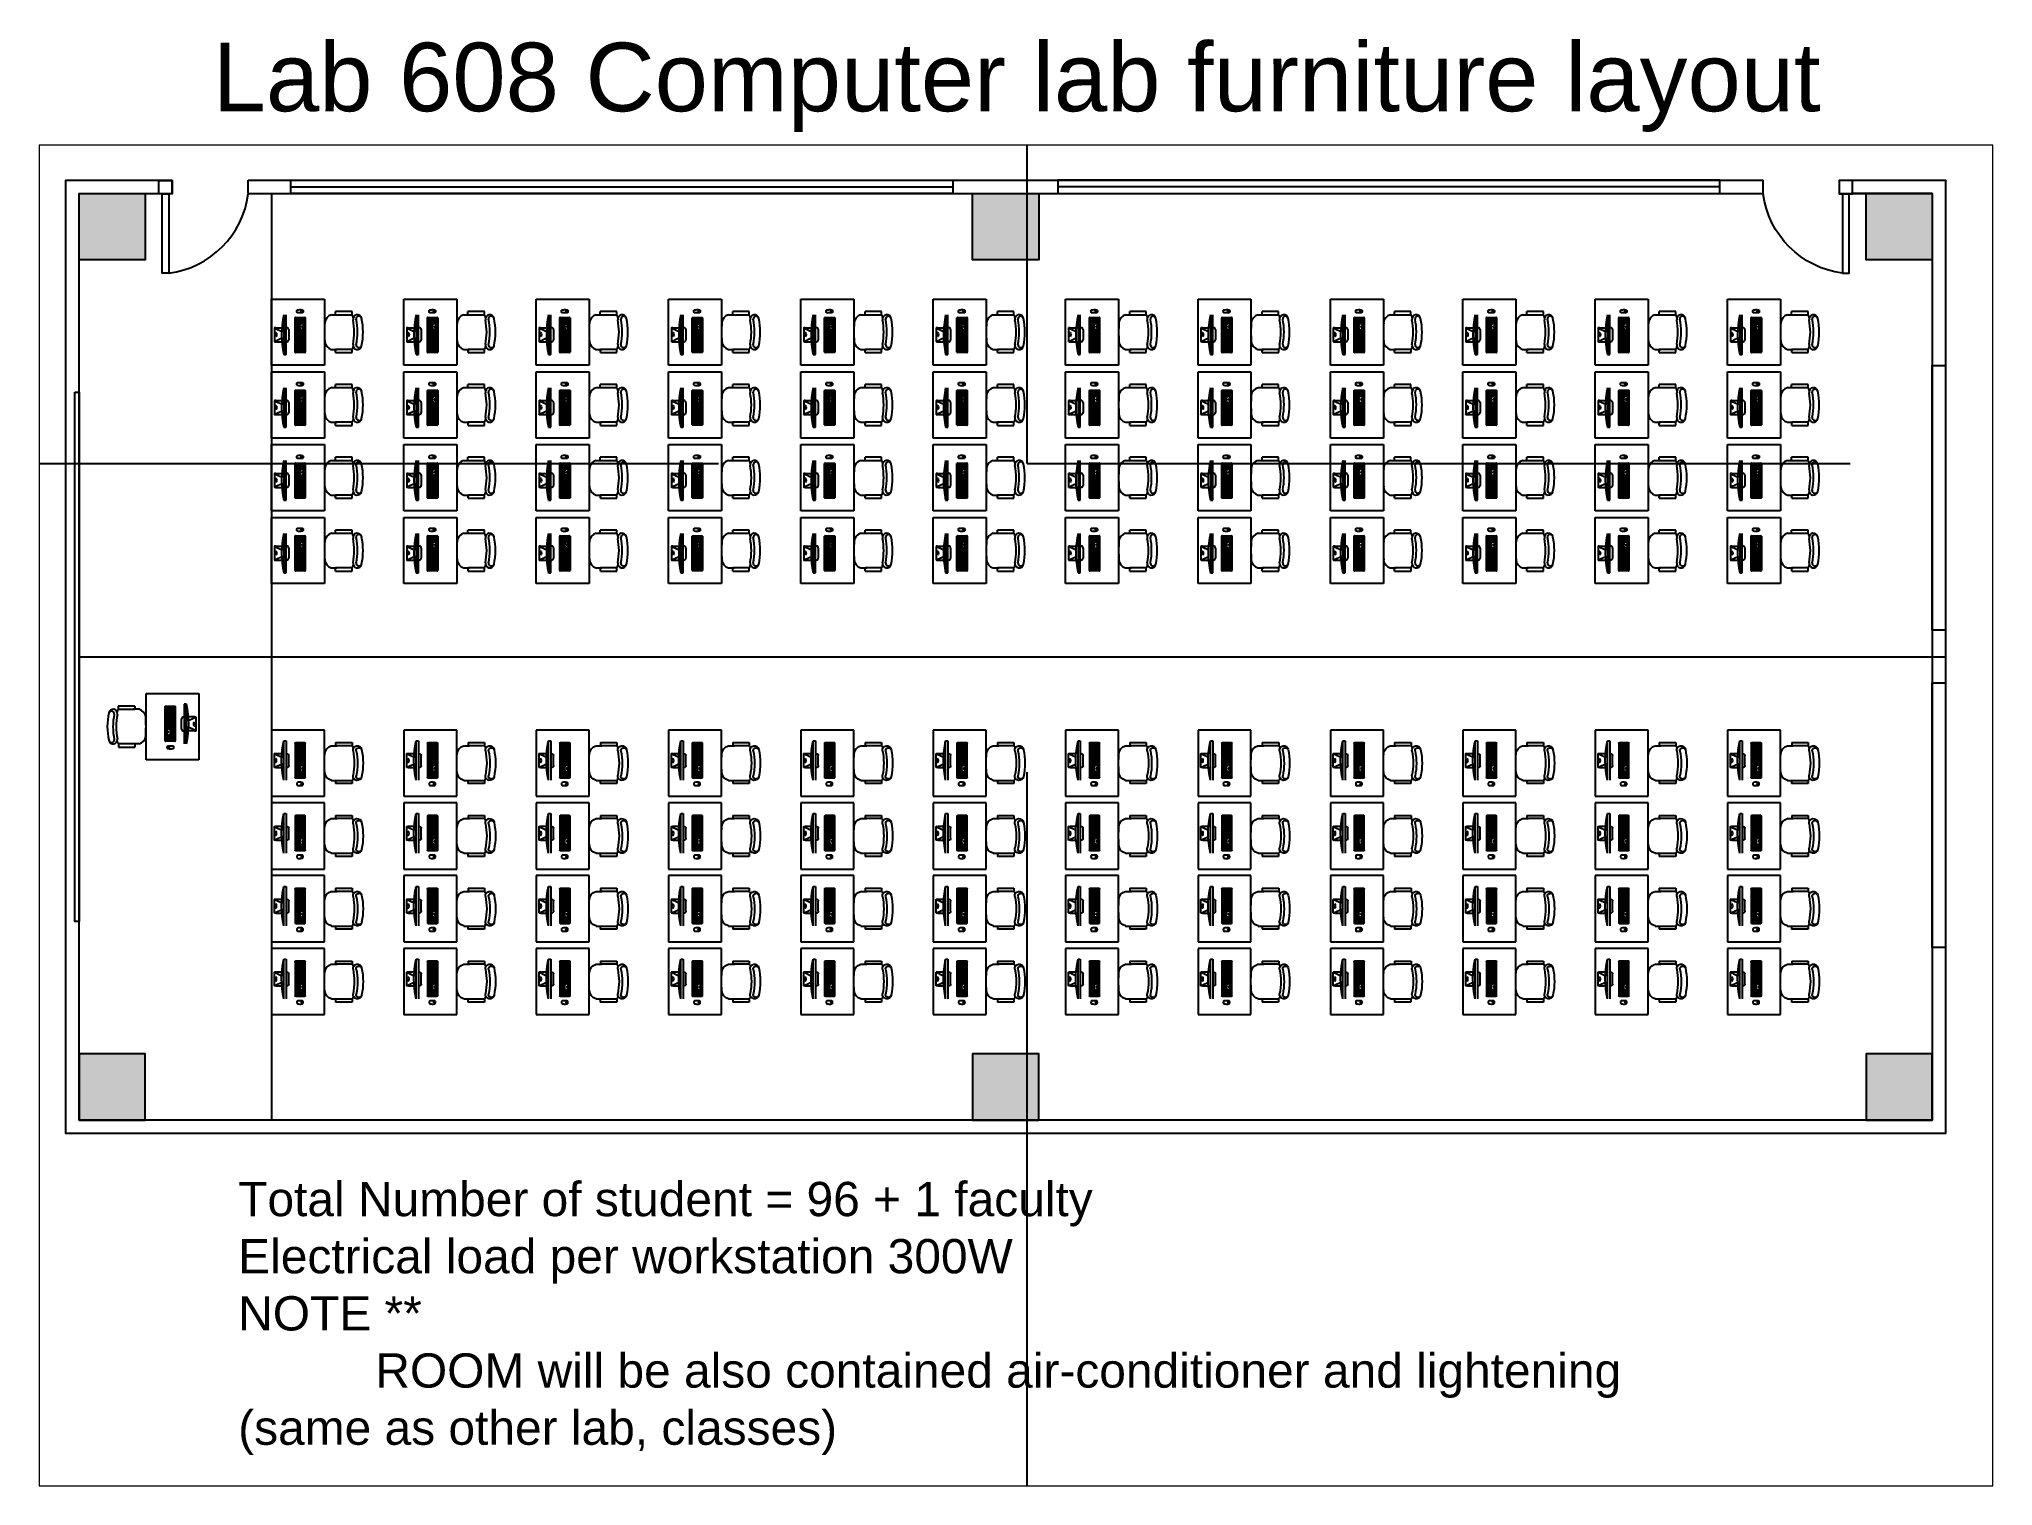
# Paper-space layout 'Layout1' of a CAD drawing. Header units: inches. Extents: x 1 to 15.3, y 0.8 to 11.4.
# The model-space entities are those that its viewports show. They can reach past a viewport. Long polylines and large blocks are cut down to what shows.
import ezdxf

# ---------------------------------------------------------------- set-up
doc = ezdxf.new("R2010")
doc.units = ezdxf.units.IN
doc.header["$MEASUREMENT"] = 0
doc.linetypes.add('ACAD_ISO07W100', pattern=[3, 0, -3])
for name, color, linetype in [('Chair', 24, 'Continuous'), ('Construction lines', 240, 'Continuous'), ('Door', 110, 'Continuous'), ('Overhead window', 130, 'Continuous'), ('Pillar', 5, 'Continuous'), ('Projector', 3, 'Continuous'), ('Table', 32, 'Continuous'), ('Wall', 8, 'Continuous'), ('Window', 50, 'Continuous'), ('Workstation', 90, 'Continuous')]:
    doc.layers.add(name, color=color, linetype=linetype)
doc.styles.get("Standard").update_dxf_attribs({"font": 'arial.ttf'})

# ---------------------------------------------------------------- blocks, each defined once
blk = doc.blocks.new('Logo_Apple')
at = {"color": 0}
blk.add_lwpolyline([(1573, 1035, 0.609325736), (1668, -514, -0.131589706), (1143, -1402, -0.152531514), (846, -1554, -0.11925124), (661, -1541, -0.032412544), (435, -1453, 0.124437487), (138, -1397, 0.099538745), (-239, -1497, -0.087420456), (-451, -1559, -0.191628989), (-757, -1474, -0.078877203), (-1001, -1219, -0.162730574), (-1527, 270, -0.299173218), (-917, 1328, -0.218431407), (-209, 1340, 0.017595362), (9, 1258, 0.163655453), (191, 1258, 0.014853983), (341, 1313, -0.036265448), (651, 1413, -0.110441402), (932, 1418, -0.020655935), (1113, 1373, -0.145422969), (1502, 1122, -0.015393618), (1573, 1035)], format="xyb", dxfattribs=at)
blk.add_lwpolyline([(859, 2376, 0.402829677), (71, 1469, 0.402889466)], format="xyb", close=True, dxfattribs=at)
blk = doc.blocks.new('Desk')
at = {"layer": 'Chair'}
for p, q in [((5.71, -29.1), (5.71, -36.56)), ((7.18, -27.14), (7.18, -29.83)), ((7.18, -36.56), (7.18, -29.1)), ((22.84, -27.2), (22.84, -29.85)), ((22.84, -29.11), (22.84, -36.54)), ((24.31, -36.54), (24.31, -29.08)), ((5.71, -36.56), (7.18, -36.56)), ((22.84, -36.54), (24.31, -36.54))]:
    blk.add_line(p, q, dxfattribs=at)
at = {"layer": 'Chair', "linetype": 'Continuous'}
for p, q in [((5.71, -29.1), (7.18, -29.1)), ((22.83, -29.08), (24.31, -29.08))]:
    blk.add_line(p, q, dxfattribs=at)
for centre, radius, start, end in [((11.03, -28.11), 3.97, 94.0766, 165.83344), ((15, -83.84), 59.84, 85.9234, 94.0766), ((18.97, -28.11), 3.97, 13.25658, 85.9234), ((9.14, -38.94), 1.99, 80.24779, 260.10116), ((9.3, -39.68), 1.3, 85.08724, 250.32125), ((15, -11.5), 30.04, 258.08993, 281.91007), ((15.13, -11.46), 27.53, 258.01124, 281.98876), ((15.66, -4.78), 32.79, 259.12864, 268.84333), ((14.34, -4.78), 32.79, 271.15667, 280.87136), ((20.86, -38.94), 1.99, 279.89884, 99.75221), ((20.95, -39.65), 1.26, 274.91276, 94.91276)]:
    blk.add_arc(centre, radius, start, end, dxfattribs=at)
at = {"layer": 'Chair'}
for centre, start, end in [((8.52, -35.11), 227.1618, 267.57171), ((21.5, -35.1), 270.72261, 312.8382)]:
    blk.add_arc(centre, 1.97, start, end, dxfattribs=at)
at = {"layer": 'Table'}
for p, q in [((0, 0), (30, 0)), ((0, -24), (0, 0)), ((30, 0), (30, -24)), ((30, -24), (0, -24))]:
    blk.add_line(p, q, dxfattribs=at)
at = {"layer": 'Workstation'}
for p, q in [((22.78, -5.61), (4.88, -5.61)), ((4.88, -5.61), (4.88, -6.65)), ((4.88, -6.65), (22.78, -6.65)), ((10.65, -1.99), (10.65, -4.74)), ((10.67, -6.98), (10.67, -6.65)), ((16.89, -1.33), (10.76, -1.33)), ((10.83, -1.44), (12.05, -4.1)), ((16.14, -7.88), (11.52, -7.88)), ((12.05, -4.1), (12.05, -4.65)), ((16.82, -1.44), (15.6, -4.1)), ((15.6, -4.1), (15.6, -4.65)), ((17, -1.99), (17, -4.74)), ((17, -7.02), (17, -6.65)), ((5.78, -15.17), (5.78, -10.93)), ((5.94, -11.23), (5.94, -11.01)), ((5.94, -12.08), (5.94, -11.68)), ((5.94, -12.85), (5.94, -12.45)), ((5.94, -13.63), (5.94, -13.22)), ((5.94, -14.38), (5.94, -13.97)), ((5.94, -15.1), (5.94, -14.69)), ((5.96, -10.75), (21.48, -10.75)), ((21.48, -15.35), (5.96, -15.35)), ((6.03, -10.91), (6.43, -10.91)), ((6.43, -11.32), (6.03, -11.32)), ((6.03, -11.58), (6.44, -11.58)), ((6.44, -12.17), (6.03, -12.17)), ((6.03, -12.36), (6.77, -12.36)), ((6.77, -12.95), (6.03, -12.95)), ((6.03, -13.13), (6.91, -13.13)), ((6.91, -13.72), (6.03, -13.72)), ((6.03, -13.88), (6.48, -13.88)), ((6.48, -14.47), (6.03, -14.47)), ((6.03, -14.6), (6.77, -14.6)), ((6.77, -15.19), (6.03, -15.19)), ((6.53, -11.01), (6.53, -11.23)), ((6.53, -11.68), (6.53, -12.08)), ((6.57, -13.97), (6.57, -14.38)), ((6.62, -12.08), (6.62, -11.67)), ((6.66, -14.38), (6.66, -13.97)), ((6.71, -11.58), (7.12, -11.58)), ((7.12, -12.17), (6.71, -12.17)), ((6.76, -13.88), (7.16, -13.88)), ((7.16, -14.47), (6.76, -14.47)), ((6.86, -12.45), (6.86, -12.85)), ((6.86, -14.69), (6.86, -15.1)), ((6.95, -12.85), (6.95, -12.45)), ((6.96, -15.11), (6.96, -14.7)), ((7.01, -13.22), (7.01, -13.63)), ((7.05, -12.35), (7.45, -12.35)), ((7.45, -12.95), (7.05, -12.95)), ((7.05, -14.61), (7.5, -14.61)), ((7.5, -15.2), (7.05, -15.2)), ((7.1, -13.63), (7.1, -13.22)), ((7.19, -13.13), (7.6, -13.13)), ((7.6, -13.72), (7.19, -13.72)), ((7.21, -11.67), (7.21, -12.08)), ((7.25, -13.97), (7.25, -14.38)), ((7.3, -12.07), (7.3, -11.67)), ((7.32, -11.23), (7.32, -11.01)), ((7.34, -14.38), (7.34, -13.97)), ((7.4, -11.58), (7.8, -11.58)), ((7.8, -12.17), (7.4, -12.17)), ((7.41, -10.91), (7.82, -10.91)), ((7.82, -11.32), (7.41, -11.32)), ((7.44, -13.88), (7.84, -13.88)), ((7.84, -14.47), (7.44, -14.47)), ((7.54, -12.45), (7.54, -12.85)), ((7.59, -14.7), (7.59, -15.11)), ((7.64, -12.85), (7.64, -12.45)), ((7.69, -13.22), (7.69, -13.63)), ((7.7, -15.11), (7.7, -14.7)), ((7.73, -12.35), (8.13, -12.35)), ((8.13, -12.95), (7.73, -12.95)), ((7.78, -13.63), (7.78, -13.22)), ((7.79, -14.61), (8.24, -14.61)), ((8.24, -15.2), (7.79, -15.2)), ((7.87, -13.13), (8.28, -13.13)), ((8.28, -13.72), (7.87, -13.72)), ((7.89, -11.67), (7.89, -12.07)), ((7.91, -11.01), (7.91, -11.23)), ((7.94, -13.97), (7.94, -14.38)), ((7.98, -12.08), (7.98, -11.68)), ((8.02, -11.23), (8.02, -11.01)), ((8.03, -14.38), (8.03, -13.97)), ((8.08, -11.58), (8.48, -11.58)), ((8.48, -12.17), (8.08, -12.17)), ((8.11, -10.91), (8.52, -10.91)), ((8.52, -11.32), (8.11, -11.32)), ((8.12, -13.88), (8.52, -13.88)), ((8.52, -14.47), (8.12, -14.47)), ((8.23, -12.45), (8.23, -12.85)), ((8.32, -12.85), (8.32, -12.45)), ((8.33, -14.7), (8.33, -15.11)), ((8.37, -13.22), (8.37, -13.63)), ((8.41, -12.35), (8.82, -12.35)), ((8.82, -12.95), (8.41, -12.95)), ((8.42, -15.11), (8.42, -14.7)), ((8.46, -13.63), (8.46, -13.22)), ((8.51, -14.61), (12.82, -14.61)), ((12.82, -15.2), (8.51, -15.2)), ((8.55, -13.13), (8.96, -13.13)), ((8.96, -13.72), (8.55, -13.72)), ((8.57, -11.68), (8.57, -12.08)), ((8.61, -11.01), (8.61, -11.23)), ((8.62, -13.97), (8.62, -14.38)), ((8.67, -12.08), (8.67, -11.68)), ((8.71, -14.38), (8.71, -13.97)), ((8.72, -11.23), (8.72, -11.01)), ((8.76, -11.58), (9.16, -11.58)), ((9.16, -12.17), (8.76, -12.17)), ((8.8, -13.88), (9.21, -13.88)), ((9.21, -14.47), (8.8, -14.47)), ((8.81, -10.91), (9.22, -10.91)), ((9.22, -11.32), (8.81, -11.32)), ((8.91, -12.45), (8.91, -12.85)), ((9, -12.85), (9, -12.45)), ((9.05, -13.22), (9.05, -13.63)), ((9.09, -12.35), (9.5, -12.35)), ((9.5, -12.95), (9.09, -12.95)), ((9.14, -13.63), (9.14, -13.22)), ((9.23, -13.13), (9.64, -13.13)), ((9.64, -13.72), (9.23, -13.72)), ((9.26, -11.68), (9.26, -12.08)), ((9.3, -13.97), (9.3, -14.38)), ((9.31, -11.01), (9.31, -11.23)), ((9.35, -12.08), (9.35, -11.68)), ((9.39, -14.38), (9.39, -13.97)), ((9.42, -11.23), (9.42, -11.01)), ((9.44, -11.58), (9.85, -11.58)), ((9.85, -12.17), (9.44, -12.17)), ((9.48, -13.88), (9.89, -13.88)), ((9.89, -14.47), (9.48, -14.47)), ((9.51, -10.91), (9.92, -10.91)), ((9.92, -11.32), (9.51, -11.32)), ((9.59, -12.45), (9.59, -12.85)), ((9.68, -12.85), (9.68, -12.45)), ((9.73, -13.22), (9.73, -13.63)), ((9.77, -12.35), (10.18, -12.35)), ((10.18, -12.95), (9.77, -12.95)), ((9.82, -13.63), (9.82, -13.22)), ((9.92, -13.13), (10.32, -13.13)), ((10.32, -13.72), (9.92, -13.72)), ((9.94, -11.68), (9.94, -12.08)), ((9.98, -13.97), (9.98, -14.38)), ((10.01, -11.01), (10.01, -11.23)), ((10.03, -12.08), (10.03, -11.68)), ((10.07, -14.37), (10.07, -13.97)), ((10.12, -11.58), (10.53, -11.58)), ((10.53, -12.17), (10.12, -12.17)), ((10.16, -13.88), (10.57, -13.88)), ((10.57, -14.47), (10.16, -14.47)), ((10.27, -12.45), (10.27, -12.85)), ((10.36, -12.85), (10.36, -12.44)), ((10.38, -11.23), (10.38, -11.01)), ((10.41, -13.22), (10.41, -13.63)), ((10.45, -12.35), (10.86, -12.35)), ((10.86, -12.94), (10.45, -12.94)), ((10.47, -10.91), (10.88, -10.91)), ((10.88, -11.32), (10.47, -11.32)), ((10.5, -13.62), (10.5, -13.22)), ((10.6, -13.12), (11, -13.12)), ((11, -13.71), (10.6, -13.71)), ((10.62, -11.68), (10.62, -12.08)), ((10.66, -13.97), (10.66, -14.37)), ((10.71, -12.08), (10.71, -11.68)), ((10.75, -14.38), (10.75, -13.97)), ((10.8, -11.58), (11.21, -11.58)), ((11.21, -12.17), (10.8, -12.17)), ((10.84, -13.88), (11.25, -13.88)), ((11.25, -14.47), (10.84, -14.47)), ((10.95, -12.44), (10.95, -12.85)), ((10.97, -11.01), (10.97, -11.23)), ((11.04, -12.85), (11.04, -12.45)), ((11.08, -11.23), (11.08, -11.01)), ((11.1, -13.22), (11.1, -13.62)), ((11.13, -12.35), (11.54, -12.35)), ((11.54, -12.95), (11.13, -12.95)), ((11.17, -10.91), (11.58, -10.91)), ((11.58, -11.32), (11.17, -11.32)), ((11.19, -13.63), (11.19, -13.22)), ((11.28, -13.13), (11.68, -13.13)), ((11.68, -13.72), (11.28, -13.72)), ((11.3, -11.68), (11.3, -12.08)), ((11.34, -13.97), (11.34, -14.38)), ((11.39, -12.08), (11.39, -11.68)), ((11.43, -14.38), (11.43, -13.97)), ((11.48, -11.58), (11.89, -11.58)), ((11.89, -12.17), (11.48, -12.17)), ((11.52, -13.88), (11.93, -13.88)), ((11.93, -14.47), (11.52, -14.47)), ((11.63, -12.45), (11.63, -12.85)), ((11.67, -11.01), (11.67, -11.23)), ((11.72, -12.85), (11.72, -12.45)), ((11.78, -11.23), (11.78, -11.01)), ((11.78, -13.22), (11.78, -13.63)), ((11.82, -12.35), (12.22, -12.35)), ((12.22, -12.95), (11.82, -12.95)), ((11.87, -13.63), (11.87, -13.22)), ((11.88, -10.91), (12.28, -10.91)), ((12.28, -11.32), (11.88, -11.32)), ((11.96, -13.13), (12.37, -13.13)), ((12.37, -13.72), (11.96, -13.72)), ((11.98, -11.68), (11.98, -12.08)), ((12.02, -13.97), (12.02, -14.38)), ((12.07, -12.08), (12.07, -11.68)), ((12.11, -14.38), (12.11, -13.97)), ((12.16, -11.58), (12.57, -11.58)), ((12.57, -12.17), (12.16, -12.17)), ((12.21, -13.88), (12.61, -13.88)), ((12.61, -14.47), (12.21, -14.47)), ((12.31, -12.45), (12.31, -12.85)), ((12.37, -11.01), (12.37, -11.23)), ((12.41, -12.85), (12.41, -12.45)), ((12.46, -13.22), (12.46, -13.63)), ((12.48, -11.23), (12.48, -11.01)), ((12.5, -12.35), (12.9, -12.35)), ((12.9, -12.95), (12.5, -12.95)), ((12.55, -13.63), (12.55, -13.22)), ((12.58, -10.91), (12.98, -10.91)), ((12.98, -11.32), (12.58, -11.32)), ((12.64, -13.13), (13.05, -13.13)), ((13.05, -13.72), (12.64, -13.72)), ((12.66, -11.68), (12.66, -12.08)), ((12.7, -13.97), (12.7, -14.38)), ((12.75, -12.08), (12.75, -11.68)), ((12.8, -14.38), (12.8, -13.97)), ((12.85, -11.58), (13.25, -11.58)), ((13.25, -12.17), (12.85, -12.17)), ((12.89, -13.88), (13.29, -13.88)), ((13.29, -14.47), (12.89, -14.47)), ((12.92, -14.7), (12.92, -15.11)), ((13, -12.45), (13, -12.85)), ((13.01, -15.11), (13.01, -14.7)), ((13.07, -11.01), (13.07, -11.23)), ((13.09, -12.85), (13.09, -12.45)), ((13.1, -14.61), (13.55, -14.61)), ((13.55, -15.2), (13.1, -15.2)), ((13.14, -13.22), (13.14, -13.63)), ((13.18, -12.35), (13.58, -12.35)), ((13.58, -12.95), (13.18, -12.95)), ((13.23, -13.63), (13.23, -13.22)), ((13.32, -13.13), (13.73, -13.13)), ((13.73, -13.72), (13.32, -13.72)), ((13.34, -11.68), (13.34, -12.08)), ((13.39, -13.97), (13.39, -14.38)), ((13.43, -12.08), (13.43, -11.68)), ((13.44, -11.23), (13.44, -11.01)), ((13.48, -14.38), (13.48, -13.97)), ((13.53, -11.58), (13.93, -11.58)), ((13.93, -12.17), (13.53, -12.17)), ((13.54, -10.91), (13.94, -10.91)), ((13.94, -11.32), (13.54, -11.32)), ((13.57, -13.88), (13.98, -13.88)), ((13.98, -14.47), (13.57, -14.47)), ((13.64, -14.7), (13.64, -15.11)), ((13.68, -12.45), (13.68, -12.85)), ((13.74, -15.11), (13.74, -14.7)), ((13.77, -12.85), (13.77, -12.45)), ((13.82, -13.22), (13.82, -13.63)), ((13.84, -14.61), (14.28, -14.61)), ((14.28, -15.2), (13.84, -15.2)), ((13.86, -12.35), (14.27, -12.35)), ((14.27, -12.95), (13.86, -12.95)), ((13.91, -13.63), (13.91, -13.22)), ((14, -13.13), (14.41, -13.13)), ((14.41, -13.72), (14, -13.72)), ((14.03, -11.01), (14.03, -11.23)), ((14.03, -11.68), (14.03, -12.08)), ((14.07, -13.97), (14.07, -14.38)), ((14.12, -12.08), (14.12, -11.68)), ((14.14, -11.23), (14.14, -11.01)), ((14.16, -13.97), (14.16, -14.38)), ((14.21, -11.58), (14.61, -11.58)), ((14.61, -12.17), (14.21, -12.17)), ((14.24, -10.91), (14.64, -10.91)), ((14.64, -11.32), (14.24, -11.32)), ((16.04, -13.88), (14.25, -13.88)), ((14.25, -14.47), (16.04, -14.47)), ((14.36, -12.45), (14.36, -12.85)), ((14.38, -14.7), (14.38, -15.11)), ((14.45, -12.85), (14.45, -12.45)), ((14.48, -15.11), (14.48, -14.7)), ((14.5, -13.22), (14.5, -13.63)), ((14.54, -12.35), (14.95, -12.35)), ((14.95, -12.95), (14.54, -12.95)), ((14.57, -14.61), (15.02, -14.61)), ((15.02, -15.2), (14.57, -15.2)), ((14.59, -13.63), (14.59, -13.22)), ((14.69, -13.13), (15.09, -13.13)), ((15.09, -13.72), (14.69, -13.72)), ((14.71, -11.68), (14.71, -12.08)), ((14.74, -11.01), (14.74, -11.23)), ((14.85, -11.23), (14.85, -11.01)), ((14.92, -12.08), (14.92, -11.68)), ((14.94, -10.91), (15.34, -10.91)), ((15.34, -11.32), (14.94, -11.32)), ((15.01, -11.58), (16.04, -11.58)), ((16.04, -12.17), (15.01, -12.17)), ((15.04, -12.45), (15.04, -12.85)), ((15.11, -14.7), (15.11, -15.11)), ((15.16, -12.85), (15.16, -12.45)), ((15.18, -13.22), (15.18, -13.63)), ((15.22, -15.1), (15.22, -14.69)), ((15.25, -12.35), (16.04, -12.35)), ((16.04, -12.95), (15.25, -12.95)), ((15.27, -13.62), (15.27, -13.22)), ((15.31, -14.6), (16.05, -14.6)), ((16.05, -15.19), (15.31, -15.19)), ((15.37, -13.12), (16.04, -13.12)), ((16.04, -13.72), (15.37, -13.72)), ((15.44, -11.01), (15.44, -11.23)), ((15.55, -11.23), (15.55, -11.01)), ((15.64, -10.91), (16.05, -10.91)), ((16.05, -11.32), (15.64, -11.32)), ((16.14, -11.01), (16.14, -11.23)), ((16.14, -11.68), (16.14, -12.08)), ((16.14, -12.45), (16.14, -12.85)), ((16.14, -13.22), (16.14, -13.62)), ((16.14, -14.38), (16.14, -13.97)), ((16.14, -14.69), (16.14, -15.1)), ((16.47, -11.23), (16.47, -11.01)), ((16.47, -12.08), (16.47, -11.67)), ((16.47, -12.85), (16.47, -12.45)), ((16.47, -15.1), (16.47, -14.69)), ((16.56, -10.91), (16.97, -10.91)), ((16.97, -11.32), (16.56, -11.32)), ((16.56, -11.58), (16.97, -11.58)), ((16.97, -12.17), (16.56, -12.17)), ((16.56, -12.35), (16.97, -12.35)), ((16.97, -12.95), (16.56, -12.95)), ((16.56, -14.6), (16.97, -14.6)), ((16.97, -15.19), (16.56, -15.19)), ((17.06, -11.01), (17.06, -11.23)), ((17.06, -11.67), (17.06, -12.08)), ((17.06, -12.45), (17.06, -12.85)), ((17.06, -14.69), (17.06, -15.1)), ((17.17, -11.23), (17.17, -11.01)), ((17.17, -12.08), (17.17, -11.67)), ((17.17, -12.85), (17.17, -12.45)), ((17.17, -14.38), (17.17, -13.98)), ((17.17, -15.1), (17.17, -14.69)), ((17.26, -10.91), (17.67, -10.91)), ((17.67, -11.32), (17.26, -11.32)), ((17.26, -11.58), (17.67, -11.58)), ((17.67, -12.17), (17.26, -12.17)), ((17.26, -12.35), (17.67, -12.35)), ((17.67, -12.95), (17.26, -12.95)), ((17.26, -13.89), (17.67, -13.89)), ((17.67, -14.48), (17.26, -14.48)), ((17.26, -14.6), (17.67, -14.6)), ((17.67, -15.19), (17.26, -15.19)), ((17.76, -11.01), (17.76, -11.23)), ((17.76, -11.67), (17.76, -12.08)), ((17.76, -12.45), (17.76, -12.85)), ((17.76, -13.98), (17.76, -14.38)), ((17.76, -14.69), (17.76, -15.1)), ((17.87, -11.23), (17.87, -11.01)), ((17.87, -12.08), (17.87, -11.67)), ((17.87, -12.85), (17.87, -12.45)), ((17.87, -15.1), (17.87, -14.69)), ((17.96, -10.91), (18.37, -10.91)), ((18.37, -11.32), (17.96, -11.32)), ((17.96, -11.58), (18.37, -11.58)), ((18.37, -12.17), (17.96, -12.17)), ((17.96, -12.35), (18.37, -12.35)), ((18.37, -12.95), (17.96, -12.95)), ((17.96, -14.6), (18.37, -14.6)), ((18.37, -15.19), (17.96, -15.19)), ((18.46, -11.01), (18.46, -11.23)), ((18.46, -11.67), (18.46, -12.08)), ((18.46, -12.45), (18.46, -12.85)), ((18.46, -14.69), (18.46, -15.1)), ((18.81, -11.23), (18.81, -11.01)), ((18.81, -12.08), (18.81, -11.67)), ((18.81, -12.85), (18.81, -12.45)), ((18.81, -13.62), (18.81, -13.22)), ((18.81, -14.38), (18.81, -13.98)), ((18.81, -15.11), (18.81, -14.71)), ((18.9, -10.91), (19.31, -10.91)), ((19.31, -11.32), (18.9, -11.32)), ((18.9, -11.58), (19.31, -11.58)), ((19.31, -12.17), (18.9, -12.17)), ((18.9, -12.35), (19.31, -12.35)), ((19.31, -12.95), (18.9, -12.95)), ((18.9, -13.12), (19.31, -13.12)), ((19.31, -13.71), (18.9, -13.71)), ((18.9, -13.89), (19.31, -13.89)), ((19.31, -14.48), (18.9, -14.48)), ((18.9, -14.61), (19.95, -14.61)), ((19.95, -15.2), (18.9, -15.2)), ((19.4, -11.01), (19.4, -11.23)), ((19.4, -11.67), (19.4, -12.08)), ((19.4, -12.45), (19.4, -12.85)), ((19.4, -13.22), (19.4, -13.62)), ((19.4, -13.98), (19.4, -14.38)), ((19.51, -11.23), (19.51, -11.01)), ((19.51, -12.08), (19.51, -11.67)), ((19.51, -12.85), (19.51, -12.45)), ((19.51, -13.62), (19.51, -13.22)), ((19.51, -14.38), (19.51, -13.98)), ((19.6, -10.91), (20.01, -10.91)), ((20.01, -11.32), (19.6, -11.32)), ((19.6, -11.58), (20.01, -11.58)), ((20.01, -12.17), (19.6, -12.17)), ((19.6, -12.35), (20.01, -12.35)), ((20.01, -12.95), (19.6, -12.95)), ((19.6, -13.12), (20.01, -13.12)), ((20.01, -13.71), (19.6, -13.71)), ((19.6, -13.89), (20.01, -13.89)), ((20.01, -14.48), (19.6, -14.48)), ((20.04, -14.71), (20.04, -15.11)), ((20.1, -11.01), (20.1, -11.23)), ((20.1, -11.67), (20.1, -12.08)), ((20.1, -12.45), (20.1, -12.85)), ((20.1, -13.22), (20.1, -13.62)), ((20.1, -13.98), (20.1, -14.38)), ((20.21, -11.23), (20.21, -11.01)), ((20.21, -12.08), (20.21, -11.67)), ((20.21, -12.85), (20.21, -12.45)), ((20.21, -13.62), (20.21, -13.22)), ((20.21, -14.38), (20.21, -13.98)), ((20.21, -15.1), (20.21, -14.69)), ((20.3, -10.91), (20.71, -10.91)), ((20.71, -11.32), (20.3, -11.32)), ((20.3, -11.58), (20.71, -11.58)), ((20.71, -12.17), (20.3, -12.17)), ((20.3, -12.35), (20.71, -12.35)), ((20.71, -12.95), (20.3, -12.95)), ((20.3, -13.12), (20.71, -13.12)), ((20.71, -13.71), (20.3, -13.71)), ((20.3, -13.89), (20.71, -13.89)), ((20.71, -14.48), (20.3, -14.48)), ((20.3, -14.6), (20.71, -14.6)), ((20.71, -15.19), (20.3, -15.19)), ((20.8, -11.01), (20.8, -11.23)), ((20.8, -11.67), (20.8, -12.08)), ((20.8, -12.45), (20.8, -12.85)), ((20.8, -13.22), (20.8, -13.62)), ((20.8, -13.98), (20.8, -14.38)), ((20.8, -14.69), (20.8, -15.1)), ((20.91, -11.23), (20.91, -11.01)), ((20.91, -12.08), (20.91, -11.67)), ((20.91, -13.62), (20.91, -12.45)), ((20.91, -15.09), (20.91, -13.98)), ((21, -10.91), (21.41, -10.91)), ((21.41, -11.32), (21, -11.32)), ((21, -11.58), (21.41, -11.58)), ((21.41, -12.17), (21, -12.17)), ((21, -12.35), (21.41, -12.35)), ((21.41, -13.71), (21, -13.71)), ((21, -13.89), (21.41, -13.89)), ((21.41, -15.18), (21, -15.18)), ((21.5, -11.01), (21.5, -11.23)), ((21.5, -11.67), (21.5, -12.08)), ((21.5, -12.45), (21.5, -13.62)), ((21.5, -13.98), (21.5, -15.09)), ((21.67, -10.93), (21.67, -15.17))]:
    blk.add_line(p, q, dxfattribs=at)
blk.add_lwpolyline([(24.75, -11.5, -0.198798), (25.12, -11.77, -0.10516), (25.14, -11.83, -0.060397), (25.15, -13.88, -0.156139), (25, -14.22, -0.13832), (24.82, -14.33, -0.081219), (24.44, -14.38, -0.081219), (24.06, -14.33, -0.13832), (23.89, -14.22, -0.156139), (23.74, -13.88, -0.060397), (23.75, -11.83, -0.10516), (23.77, -11.77, -0.198798), (24.14, -11.5, -0.111855)], format="xyb", close=True, dxfattribs=at)
for centre, radius, start, end in [((13.83, -45.12), 40.51, 77.23539, 102.76461), ((14.18, -2.04), 3.53, 170.18822, 179.11836), ((11.52, -7.02), 0.854, 177.38377, 270.10888), ((11, -1.5), 0.307, 148.03335, 169.19559), ((10.15, -1.72), 0.735, 22.44978, 31.14253), ((16.15, -7.02), 0.855, 269.89473, 3.47512), ((17.5, -1.72), 0.735, 148.85747, 157.55022), ((16.65, -1.5), 0.307, 10.80441, 31.96665), ((13.47, -2.04), 3.53, 0.88164, 9.81178), ((5.96, -10.93), 0.185, 90, 180), ((5.96, -15.17), 0.185, 180, 270), ((6.03, -11.01), 0.0923, 90, 180), ((6.03, -11.23), 0.0923, 180, 270), ((6.03, -11.68), 0.0923, 90, 180), ((6.03, -12.08), 0.0923, 180, 270), ((6.03, -12.45), 0.0923, 90, 180), ((6.03, -12.85), 0.0923, 180, 270), ((6.03, -13.22), 0.0923, 90, 179.75603), ((6.03, -13.63), 0.0923, 179.75603, 270), ((6.03, -13.97), 0.0923, 89.98439, 180), ((6.03, -14.38), 0.0923, 180, 270.01887), ((6.03, -14.69), 0.0923, 90, 180), ((6.03, -15.1), 0.0923, 180, 270), ((6.43, -11.01), 0.0923, 0, 90), ((6.43, -11.23), 0.0923, 270, 0), ((6.44, -11.68), 0.0923, 0, 90), ((6.44, -12.08), 0.0923, 270, 0), ((6.48, -13.97), 0.0923, 0, 89.98439), ((6.48, -14.38), 0.0923, 270.01887, 0), ((6.71, -11.67), 0.0923, 90, 180), ((6.71, -12.08), 0.0923, 180, 270), ((6.76, -13.97), 0.0923, 90, 180), ((6.76, -14.38), 0.0923, 180, 270), ((6.77, -12.45), 0.0923, 0, 90), ((6.77, -12.85), 0.0923, 270, 0), ((6.77, -14.69), 0.0923, 0, 90), ((6.77, -15.1), 0.0923, 270, 0), ((6.91, -13.22), 0.0923, 0, 90), ((6.91, -13.63), 0.0923, 270, 0), ((7.05, -12.45), 0.0923, 90, 180), ((7.05, -12.85), 0.0923, 180, 270), ((7.05, -14.7), 0.0923, 89.98439, 180), ((7.05, -15.11), 0.0923, 180, 270.01887), ((7.19, -13.22), 0.0923, 90, 180), ((7.19, -13.63), 0.0923, 180, 270), ((7.12, -11.67), 0.0923, 0, 90), ((7.12, -12.08), 0.0923, 270, 0), ((7.16, -13.97), 0.0923, 0, 90), ((7.16, -14.38), 0.0923, 270, 0), ((7.4, -11.67), 0.0923, 90, 180), ((7.4, -12.07), 0.0923, 180, 270), ((7.41, -11.01), 0.0923, 90, 180), ((7.41, -11.23), 0.0923, 180, 270), ((7.44, -13.97), 0.0923, 90, 180), ((7.44, -14.38), 0.0923, 180, 270), ((7.45, -12.45), 0.0923, 0, 90), ((7.45, -12.85), 0.0923, 270, 0), ((7.5, -14.7), 0.0923, 0, 89.98439), ((7.5, -15.11), 0.0923, 270.01887, 0), ((7.6, -13.22), 0.0923, 0, 90), ((7.6, -13.63), 0.0923, 270, 0), ((7.73, -12.45), 0.0923, 90, 180), ((7.73, -12.85), 0.0923, 180, 270), ((7.79, -14.7), 0.0923, 89.98439, 180), ((7.79, -15.11), 0.0923, 180, 270.01887), ((7.87, -13.22), 0.0923, 90, 180), ((7.87, -13.63), 0.0923, 180, 270), ((7.8, -11.67), 0.0923, 0, 90), ((7.8, -12.07), 0.0923, 270, 0), ((7.82, -11.01), 0.0923, 0, 90), ((7.82, -11.23), 0.0923, 270, 0), ((7.84, -13.97), 0.0923, 0, 90), ((7.84, -14.38), 0.0923, 270, 0), ((8.08, -11.68), 0.0923, 90, 180), ((8.08, -12.08), 0.0923, 180, 270), ((8.11, -11.01), 0.0923, 90, 180), ((8.11, -11.23), 0.0923, 180, 270), ((8.12, -13.97), 0.0923, 90, 180), ((8.12, -14.38), 0.0923, 180, 270), ((8.13, -12.45), 0.0923, 0, 90), ((8.13, -12.85), 0.0923, 270, 0), ((8.24, -14.7), 0.0923, 0, 89.98439), ((8.24, -15.11), 0.0923, 270.01887, 0), ((8.28, -13.22), 0.0923, 0, 90), ((8.28, -13.63), 0.0923, 270, 0), ((8.41, -12.45), 0.0923, 90, 180), ((8.41, -12.85), 0.0923, 180, 270), ((8.51, -14.7), 0.0923, 90, 180), ((8.51, -15.11), 0.0923, 180, 270), ((8.55, -13.22), 0.0923, 90, 180), ((8.55, -13.63), 0.0923, 180, 270), ((8.48, -11.68), 0.0923, 0, 90), ((8.48, -12.08), 0.0923, 270, 0), ((8.52, -11.01), 0.0923, 0, 90), ((8.52, -11.23), 0.0923, 270, 0), ((8.52, -13.97), 0.0923, 0, 90), ((8.52, -14.38), 0.0923, 270, 0), ((8.76, -11.68), 0.0923, 90, 180), ((8.76, -12.08), 0.0923, 180, 270), ((8.8, -13.97), 0.0923, 90, 180), ((8.8, -14.38), 0.0923, 180, 270), ((8.81, -11.01), 0.0923, 90, 180), ((8.81, -11.23), 0.0923, 180, 270), ((8.82, -12.45), 0.0923, 0, 90), ((8.82, -12.85), 0.0923, 270, 0), ((8.96, -13.22), 0.0923, 0, 90), ((8.96, -13.63), 0.0923, 270, 0), ((9.09, -12.45), 0.0923, 90, 180), ((9.09, -12.85), 0.0923, 180, 270), ((9.23, -13.22), 0.0923, 90, 180), ((9.23, -13.63), 0.0923, 180, 270), ((9.16, -11.68), 0.0923, 0, 90), ((9.16, -12.08), 0.0923, 270, 0), ((9.21, -13.97), 0.0923, 0, 90), ((9.21, -14.38), 0.0923, 270, 0), ((9.22, -11.01), 0.0923, 0, 90), ((9.22, -11.23), 0.0923, 270, 0), ((9.44, -11.68), 0.0923, 90, 180), ((9.44, -12.08), 0.0923, 180, 270), ((9.48, -13.97), 0.0923, 90, 180), ((9.48, -14.38), 0.0923, 180, 270), ((9.51, -11.01), 0.0923, 90, 180), ((9.51, -11.23), 0.0923, 180, 270), ((9.5, -12.45), 0.0923, 0, 90), ((9.5, -12.85), 0.0923, 270, 0), ((9.64, -13.22), 0.0923, 0, 90), ((9.64, -13.63), 0.0923, 270, 0), ((9.77, -12.45), 0.0923, 90, 180), ((9.77, -12.85), 0.0923, 180, 270), ((9.92, -13.22), 0.0923, 90, 180), ((9.92, -13.63), 0.0923, 180, 270), ((9.85, -11.68), 0.0923, 0, 90), ((9.85, -12.08), 0.0923, 270, 0), ((9.89, -13.97), 0.0923, 0, 90), ((9.89, -14.38), 0.0923, 270, 0), ((9.92, -11.01), 0.0923, 0, 90), ((9.92, -11.23), 0.0923, 270, 0), ((10.12, -11.68), 0.0923, 90, 180), ((10.12, -12.08), 0.0923, 180, 270), ((10.16, -13.97), 0.0923, 90, 180), ((10.16, -14.37), 0.0923, 180, 270), ((10.18, -12.45), 0.0923, 0, 90), ((10.18, -12.85), 0.0923, 270, 0), ((10.32, -13.22), 0.0923, 0, 90), ((10.32, -13.63), 0.0923, 270, 0), ((10.45, -12.44), 0.0923, 90, 180), ((10.45, -12.85), 0.0923, 180, 270), ((10.47, -11.01), 0.0923, 90, 180), ((10.47, -11.23), 0.0923, 180, 270), ((10.6, -13.22), 0.0923, 90, 180), ((10.6, -13.62), 0.0923, 180, 270), ((10.53, -11.68), 0.0923, 0, 90), ((10.53, -12.08), 0.0923, 270, 0), ((10.57, -13.97), 0.0923, 0, 90), ((10.57, -14.37), 0.0923, 270, 0), ((10.8, -11.68), 0.0923, 90, 180), ((10.8, -12.08), 0.0923, 180, 270), ((10.84, -13.97), 0.0923, 90, 180), ((10.84, -14.38), 0.0923, 180, 270), ((10.86, -12.44), 0.0923, 0, 90), ((10.86, -12.85), 0.0923, 270, 0), ((10.88, -11.01), 0.0923, 0, 90), ((10.88, -11.23), 0.0923, 270, 0), ((11, -13.22), 0.0923, 0, 90), ((11, -13.62), 0.0923, 270, 0), ((11.13, -12.45), 0.0923, 90, 180), ((11.13, -12.85), 0.0923, 180, 270), ((11.17, -11.01), 0.0923, 90, 180), ((11.17, -11.23), 0.0923, 180, 270), ((11.28, -13.22), 0.0923, 90, 180), ((11.28, -13.63), 0.0923, 180, 270), ((11.21, -11.68), 0.0923, 0, 90), ((11.21, -12.08), 0.0923, 270, 0), ((11.25, -13.97), 0.0923, 0, 90), ((11.25, -14.38), 0.0923, 270, 0), ((11.48, -11.68), 0.0923, 90, 180), ((11.48, -12.08), 0.0923, 180, 270), ((11.52, -13.97), 0.0923, 90, 180), ((11.52, -14.38), 0.0923, 180, 270), ((11.54, -12.45), 0.0923, 0, 90), ((11.54, -12.85), 0.0923, 270, 0), ((11.58, -11.01), 0.0923, 0, 90), ((11.58, -11.23), 0.0923, 270, 0), ((11.68, -13.22), 0.0923, 0, 90), ((11.68, -13.63), 0.0923, 270, 0), ((11.82, -12.45), 0.0923, 90, 180), ((11.82, -12.85), 0.0923, 180, 270), ((11.88, -11.01), 0.0923, 90, 180), ((11.88, -11.23), 0.0923, 180, 270), ((11.96, -13.22), 0.0923, 90, 180), ((11.96, -13.63), 0.0923, 180, 270), ((11.89, -11.68), 0.0923, 0, 90), ((11.89, -12.08), 0.0923, 270, 0), ((11.93, -13.97), 0.0923, 0, 90), ((11.93, -14.38), 0.0923, 270, 0), ((12.16, -11.68), 0.0923, 90, 180), ((12.16, -12.08), 0.0923, 180, 270), ((12.21, -13.97), 0.0923, 90, 180), ((12.21, -14.38), 0.0923, 180, 270), ((12.22, -12.45), 0.0923, 0, 90), ((12.22, -12.85), 0.0923, 270, 0), ((12.28, -11.01), 0.0923, 0, 90), ((12.28, -11.23), 0.0923, 270, 0), ((12.37, -13.22), 0.0923, 0, 90), ((12.37, -13.63), 0.0923, 270, 0), ((12.5, -12.45), 0.0923, 90, 180), ((12.5, -12.85), 0.0923, 180, 270), ((12.58, -11.01), 0.0923, 90, 180), ((12.58, -11.23), 0.0923, 180, 270), ((12.64, -13.22), 0.0923, 90, 180), ((12.64, -13.63), 0.0923, 180, 270), ((12.57, -11.68), 0.0923, 0, 90), ((12.57, -12.08), 0.0923, 270, 0), ((12.61, -13.97), 0.0923, 0, 90), ((12.61, -14.38), 0.0923, 270, 0), ((12.85, -11.68), 0.0923, 90, 180), ((12.85, -12.08), 0.0923, 180, 270), ((12.89, -13.97), 0.0923, 90, 180), ((12.89, -14.38), 0.0923, 180, 270), ((12.82, -14.7), 0.0923, 0, 90), ((12.82, -15.11), 0.0923, 270, 0), ((12.9, -12.45), 0.0923, 0, 90), ((12.9, -12.85), 0.0923, 270, 0), ((12.98, -11.01), 0.0923, 0, 90), ((12.98, -11.23), 0.0923, 270, 0), ((13.1, -14.7), 0.0923, 89.98439, 180), ((13.1, -15.11), 0.0923, 180, 270.01887), ((13.05, -13.22), 0.0923, 0, 90), ((13.05, -13.63), 0.0923, 270, 0), ((13.18, -12.45), 0.0923, 90, 180), ((13.18, -12.85), 0.0923, 180, 270), ((13.32, -13.22), 0.0923, 90, 180), ((13.32, -13.63), 0.0923, 180, 270), ((13.25, -11.68), 0.0923, 0, 90), ((13.25, -12.08), 0.0923, 270, 0), ((13.29, -13.97), 0.0923, 0, 90), ((13.29, -14.38), 0.0923, 270, 0), ((13.53, -11.68), 0.0923, 90, 180), ((13.53, -12.08), 0.0923, 180, 270), ((13.54, -11.01), 0.0923, 90, 180), ((13.54, -11.23), 0.0923, 180, 270), ((13.57, -13.97), 0.0923, 90, 180), ((13.57, -14.38), 0.0923, 180, 270), ((13.55, -14.7), 0.0923, 0, 89.98439), ((13.55, -15.11), 0.0923, 270.01887, 0), ((13.58, -12.45), 0.0923, 0, 90), ((13.58, -12.85), 0.0923, 270, 0), ((13.73, -13.22), 0.0923, 0, 90), ((13.73, -13.63), 0.0923, 270, 0), ((13.84, -14.7), 0.0923, 89.98439, 180), ((13.84, -15.11), 0.0923, 180, 270.01887), ((13.86, -12.45), 0.0923, 90, 180), ((13.86, -12.85), 0.0923, 180, 270), ((14, -13.22), 0.0923, 90, 180), ((14, -13.63), 0.0923, 180, 270), ((13.93, -11.68), 0.0923, 0, 90), ((13.93, -12.08), 0.0923, 270, 0), ((13.94, -11.01), 0.0923, 0, 90), ((13.94, -11.23), 0.0923, 270, 0), ((13.98, -13.97), 0.0923, 0, 90), ((13.98, -14.38), 0.0923, 270, 0), ((14.21, -11.68), 0.0923, 90, 180), ((14.21, -12.08), 0.0923, 180, 270), ((14.24, -11.01), 0.0923, 90, 180), ((14.24, -11.23), 0.0923, 180, 270), ((14.25, -13.97), 0.0923, 90, 180), ((14.25, -14.38), 0.0923, 180, 270), ((14.27, -12.45), 0.0923, 0, 90), ((14.27, -12.85), 0.0923, 270, 0), ((14.28, -14.7), 0.0923, 0, 89.98439), ((14.28, -15.11), 0.0923, 270.01887, 0), ((14.41, -13.22), 0.0923, 0, 90), ((14.41, -13.63), 0.0923, 270, 0), ((14.54, -12.45), 0.0923, 90, 180), ((14.54, -12.85), 0.0923, 180, 270), ((14.57, -14.7), 0.0923, 89.98439, 180), ((14.57, -15.11), 0.0923, 180, 270.01887), ((14.69, -13.22), 0.0923, 90, 180), ((14.69, -13.63), 0.0923, 180, 270), ((14.61, -11.68), 0.0923, 0, 90), ((14.61, -12.08), 0.0923, 270, 0), ((14.64, -11.01), 0.0923, 0, 90), ((14.64, -11.23), 0.0923, 270, 0), ((14.94, -11.01), 0.0923, 90, 180), ((14.94, -11.23), 0.0923, 180, 270), ((15.01, -11.68), 0.0923, 90, 180), ((15.01, -12.08), 0.0923, 180, 270), ((14.95, -12.45), 0.0923, 0, 90), ((14.95, -12.85), 0.0923, 270, 0), ((15.02, -14.7), 0.0923, 0, 89.98439), ((15.02, -15.11), 0.0923, 270.01887, 0), ((15.09, -13.22), 0.0923, 0, 90), ((15.09, -13.63), 0.0923, 270, 0), ((15.25, -12.45), 0.0923, 90, 180), ((15.25, -12.85), 0.0923, 180, 270), ((15.31, -14.69), 0.0923, 90, 180), ((15.31, -15.1), 0.0923, 180, 270), ((15.37, -13.22), 0.0923, 90, 180), ((15.37, -13.62), 0.0923, 180, 270), ((15.34, -11.01), 0.0923, 0, 90), ((15.34, -11.23), 0.0923, 270, 0), ((15.64, -11.01), 0.0923, 90, 180), ((15.64, -11.23), 0.0923, 180, 270), ((16.04, -11.68), 0.0923, 0, 90), ((16.04, -12.08), 0.0923, 270, 0), ((16.04, -12.45), 0.0923, 0, 90), ((16.04, -12.85), 0.0923, 270, 0), ((16.04, -13.22), 0.0923, 0, 90), ((16.04, -13.62), 0.0923, 270, 0), ((16.04, -13.97), 0.0923, 0, 90), ((16.04, -14.38), 0.0923, 270, 0), ((16.05, -11.01), 0.0923, 0, 90), ((16.05, -11.23), 0.0923, 270, 0), ((16.05, -14.69), 0.0923, 0, 90), ((16.05, -15.1), 0.0923, 270, 0), ((16.56, -11.01), 0.0923, 90, 180), ((16.56, -11.23), 0.0923, 180, 270), ((16.56, -11.67), 0.0923, 90, 180), ((16.56, -12.08), 0.0923, 180, 270), ((16.56, -12.45), 0.0923, 90, 180), ((16.56, -12.85), 0.0923, 180, 270), ((16.56, -14.69), 0.0923, 90, 180), ((16.56, -15.1), 0.0923, 180, 270), ((16.97, -11.01), 0.0923, 0, 90), ((16.97, -11.23), 0.0923, 270, 0), ((16.97, -11.67), 0.0923, 0, 90), ((16.97, -12.08), 0.0923, 270, 0), ((16.97, -12.45), 0.0923, 0, 90), ((16.97, -12.85), 0.0923, 270, 0), ((16.97, -14.69), 0.0923, 0, 90), ((16.97, -15.1), 0.0923, 270, 0), ((17.26, -11.01), 0.0923, 90, 180), ((17.26, -11.23), 0.0923, 180, 270), ((17.26, -11.67), 0.0923, 90, 180), ((17.26, -12.08), 0.0923, 180, 270), ((17.26, -12.45), 0.0923, 90, 180), ((17.26, -12.85), 0.0923, 180, 270), ((17.26, -13.98), 0.0923, 90, 180), ((17.26, -14.38), 0.0923, 180, 270), ((17.26, -14.69), 0.0923, 90, 180), ((17.26, -15.1), 0.0923, 180, 270), ((17.67, -11.01), 0.0923, 0, 90), ((17.67, -11.23), 0.0923, 270, 0), ((17.67, -11.67), 0.0923, 0, 90), ((17.67, -12.08), 0.0923, 270, 0), ((17.67, -12.45), 0.0923, 0, 90), ((17.67, -12.85), 0.0923, 270, 0), ((17.67, -13.98), 0.0923, 0, 90), ((17.67, -14.38), 0.0923, 270, 0), ((17.67, -14.69), 0.0923, 0, 90), ((17.67, -15.1), 0.0923, 270, 0), ((17.96, -11.01), 0.0923, 90, 180), ((17.96, -11.23), 0.0923, 180, 270), ((17.96, -11.67), 0.0923, 90, 180), ((17.96, -12.08), 0.0923, 180, 270), ((17.96, -12.45), 0.0923, 90, 180), ((17.96, -12.85), 0.0923, 180, 270), ((17.96, -14.69), 0.0923, 90, 180), ((17.96, -15.1), 0.0923, 180, 270), ((18.37, -11.01), 0.0923, 0, 90), ((18.37, -11.23), 0.0923, 270, 0), ((18.37, -11.67), 0.0923, 0, 90), ((18.37, -12.08), 0.0923, 270, 0), ((18.37, -12.45), 0.0923, 0, 90), ((18.37, -12.85), 0.0923, 270, 0), ((18.37, -14.69), 0.0923, 0, 90), ((18.37, -15.1), 0.0923, 270, 0), ((18.9, -11.01), 0.0923, 90, 180), ((18.9, -11.23), 0.0923, 180, 270), ((18.9, -11.67), 0.0923, 90, 180), ((18.9, -12.08), 0.0923, 180, 270), ((18.9, -12.45), 0.0923, 90, 180), ((18.9, -12.85), 0.0923, 180, 270), ((18.9, -13.22), 0.0923, 90, 180), ((18.9, -13.62), 0.0923, 180, 270), ((18.9, -13.98), 0.0923, 90, 180), ((18.9, -14.38), 0.0923, 180, 270), ((18.9, -14.71), 0.0923, 90, 180), ((18.9, -15.11), 0.0923, 180, 270), ((19.31, -11.01), 0.0923, 0, 90), ((19.31, -11.23), 0.0923, 270, 0), ((19.31, -11.67), 0.0923, 0, 90), ((19.31, -12.08), 0.0923, 270, 0), ((19.31, -12.45), 0.0923, 0, 90), ((19.31, -12.85), 0.0923, 270, 0), ((19.31, -13.22), 0.0923, 0, 90), ((19.31, -13.62), 0.0923, 270, 0), ((19.31, -13.98), 0.0923, 0, 90), ((19.31, -14.38), 0.0923, 270, 0), ((19.6, -11.01), 0.0923, 90, 180), ((19.6, -11.23), 0.0923, 180, 270), ((19.6, -11.67), 0.0923, 90, 180), ((19.6, -12.08), 0.0923, 180, 270), ((19.6, -12.45), 0.0923, 90, 180), ((19.6, -12.85), 0.0923, 180, 270), ((19.6, -13.22), 0.0923, 90, 180), ((19.6, -13.62), 0.0923, 180, 270), ((19.6, -13.98), 0.0923, 90, 180), ((19.6, -14.38), 0.0923, 180, 270), ((19.95, -14.71), 0.0923, 0, 90), ((19.95, -15.11), 0.0923, 270, 0), ((20.01, -11.01), 0.0923, 0, 90), ((20.01, -11.23), 0.0923, 270, 0), ((20.01, -11.67), 0.0923, 0, 90), ((20.01, -12.08), 0.0923, 270, 0), ((20.01, -12.45), 0.0923, 0, 90), ((20.01, -12.85), 0.0923, 270, 0), ((20.01, -13.22), 0.0923, 0, 90), ((20.01, -13.62), 0.0923, 270, 0), ((20.01, -13.98), 0.0923, 0, 90), ((20.01, -14.38), 0.0923, 270, 0), ((20.3, -11.01), 0.0923, 90, 180), ((20.3, -11.23), 0.0923, 180, 270), ((20.3, -11.67), 0.0923, 90, 180), ((20.3, -12.08), 0.0923, 180, 270), ((20.3, -12.45), 0.0923, 90, 180), ((20.3, -12.85), 0.0923, 180, 270), ((20.3, -13.22), 0.0923, 90, 180), ((20.3, -13.62), 0.0923, 180, 270), ((20.3, -13.98), 0.0923, 90, 180), ((20.3, -14.38), 0.0923, 180, 270), ((20.3, -14.69), 0.0923, 90, 180), ((20.3, -15.1), 0.0923, 180, 270), ((20.71, -11.01), 0.0923, 0, 90), ((20.71, -11.23), 0.0923, 270, 0), ((20.71, -11.67), 0.0923, 0, 90), ((20.71, -12.08), 0.0923, 270, 0), ((20.71, -12.45), 0.0923, 0, 90), ((20.71, -12.85), 0.0923, 270, 0), ((20.71, -13.22), 0.0923, 0, 90), ((20.71, -13.62), 0.0923, 270, 0), ((20.71, -13.98), 0.0923, 0, 90), ((20.71, -14.38), 0.0923, 270, 0), ((20.71, -14.69), 0.0923, 0, 90), ((20.71, -15.1), 0.0923, 270, 0), ((21, -11.01), 0.0923, 90, 180), ((21, -11.23), 0.0923, 180, 270), ((21, -11.67), 0.0923, 90, 180), ((21, -12.08), 0.0923, 180, 270), ((21, -12.45), 0.0923, 90, 180), ((21, -13.62), 0.0923, 180, 270), ((21, -13.98), 0.0923, 90, 180), ((21, -15.09), 0.0923, 180, 270), ((21.41, -11.01), 0.0923, 0, 90), ((21.41, -11.23), 0.0923, 270, 0), ((21.41, -11.67), 0.0923, 0, 90), ((21.41, -12.08), 0.0923, 270, 0), ((21.41, -12.45), 0.0923, 0, 90), ((21.41, -13.62), 0.0923, 270, 0), ((21.41, -13.98), 0.0923, 0, 90), ((21.41, -15.09), 0.0923, 270, 0), ((21.48, -10.93), 0.185, 0, 90), ((21.48, -15.17), 0.185, 270, 0)]:
    blk.add_arc(centre, radius, start, end, dxfattribs=at)
at = {"layer": 'Workstation', "extrusion": (0, 0, -1)}
blk.add_ellipse((10.76, -1.39), major_axis=(0.0012, 0.063), ratio=0.519555, start_param=-0.582513, end_param=0.708239, dxfattribs=at)
at = {"layer": 'Workstation'}
blk.add_ellipse((13.82, -2.04), major_axis=(-0.946, 0), ratio=0.344723, dxfattribs=at)
blk.add_ellipse((16.89, -1.39), major_axis=(-0.0012, 0.063), ratio=0.519555, start_param=-0.582513, end_param=0.708239, dxfattribs=at)
at = {"layer": 'Workstation', "xscale": 8.155285606783254e-05, "yscale": 8.155285606783254e-05, "zscale": 8.155285606783254e-05}
blk.add_blockref('Logo_Apple', (24.46, -13.63), dxfattribs=at)
blk = doc.blocks.new('DOOR')
at = {"layer": 'Door'}
for points in [[(-0.03, -0.09), (5.97, -0.09), (5.97, -6.09), (-0.03, -6.09)], [(1.5, -6.09), (4.5, -6.09), (4.5, -42.09), (1.5, -42.09)]]:
    blk.add_lwpolyline(points, close=True, dxfattribs=at)
at = {"layer": 'Door', "linetype": 'ACAD_ISO07W100'}
blk.add_arc((-0.88, -0.71), 41.72, 277.40415, 352.59585, dxfattribs=at)
blk = doc.blocks.new('OVERHEAD WINDOW')
at = {"layer": 'Overhead window'}
blk.add_line((3.92, 18.87), (303.92, 18.87), dxfattribs=at)
blk.add_lwpolyline([(3.92, 21.87), (303.92, 21.87), (303.92, 15.87), (3.92, 15.87)], close=True, dxfattribs=at)

msp = doc.modelspace()

# ---------------------------------------------------------------- hatches: boundary and pattern name
at = {"layer": 'Projector', "true_color": 0xffffff}
h = msp.add_hatch(dxfattribs=at)
h.set_pattern_fill('ANGLE', scale=30)
h.set_pattern_definition([(0, (-128.837, -6), (0, 8.25), [6, -2.25]), (90, (-128.837, -6), (-8.25, 5e-16), [6, -2.25])])
h.paths.add_polyline_path([(344.01, 718.96), (374.01, 718.96), (374.01, 748.95), (344.01, 748.96)])
h.paths.add_polyline_path([(749, 748.96), (749, 718.96), (779, 718.96), (779, 748.96)])
h.paths.add_polyline_path([(374.01, 358.96), (344.01, 358.96), (344.01, 328.96), (374.01, 328.96)])
h.paths.add_polyline_path([(749, 358.96), (749, 328.96), (779, 328.96), (779, 358.96)])
h.paths.add_polyline_path([(1154.01, 748.95), (1154.01, 718.96), (1184.01, 718.96), (1184.01, 748.96)])
h.paths.add_polyline_path([(1154.01, 328.96), (1184.01, 328.96), (1184.01, 358.96), (1154.01, 358.96)])

# ---------------------------------------------------------------- linework, layer by layer
at = {"layer": 'Construction lines'}
for p, q in [((344.01, 748.96), (380.01, 748.95)), ((431.17, 748.96), (431.17, 328.96)), ((1184.01, 748.96), (1148.01, 748.95)), ((344.01, 538.96), (1190.01, 538.96))]:
    msp.add_line(p, q, dxfattribs=at)
at = {"layer": 'Construction lines', "color": 5}
msp.add_line((431.17, 748.96), (431.17, 700.96), dxfattribs=at)
at = {"layer": 'Door'}
for p, q in [((386.16, 748.87), (386.16, 754.96)), ((420.69, 748.96), (420.69, 754.96)), ((1107.32, 748.87), (1107.32, 754.96))]:
    msp.add_line(p, q, dxfattribs=at)
at = {"layer": 'Pillar'}
for points in [[(344.01, 748.96), (374.01, 748.96), (374.01, 718.96), (344.01, 718.96)], [(749, 748.96), (779, 748.96), (779, 718.96), (749, 718.96)], [(1154.01, 748.96), (1184.01, 748.96), (1184.01, 718.96), (1154.01, 718.96)], [(344.01, 328.96), (374.01, 328.96), (374.01, 358.96), (344.01, 358.96)], [(749, 328.96), (779, 328.96), (779, 358.96), (749, 358.96)], [(1154.01, 328.96), (1184.01, 328.96), (1184.01, 358.96), (1154.01, 358.96)]]:
    msp.add_lwpolyline(points, close=True, dxfattribs=at)
at = {"layer": 'Projector'}
msp.add_lwpolyline([(342.01, 658.96), (344.01, 658.96), (344.01, 418.96), (342.01, 418.96)], close=True, dxfattribs=at)
at = {"layer": 'Wall'}
for points in [[(1148.01, 754.96), (1190.01, 754.96), (1190.01, 322.96), (338.01, 322.96), (338.01, 754.96), (386.16, 754.96)], [(420.69, 754.96), (1107.32, 754.96)], [(1141.84, 748.96), (1184.01, 748.96), (1184.01, 328.96), (344.01, 328.96), (344.01, 748.96), (386.16, 748.96)], [(420.69, 748.96), (1107.32, 748.96)]]:
    msp.add_lwpolyline(points, dxfattribs=at)
at = {"layer": 'Window'}
for points in [[(1184.01, 671), (1190.01, 671), (1190.01, 551), (1184.01, 551)], [(1184.01, 527.18), (1190.01, 527.18), (1190.01, 407.18), (1184.01, 407.18)]]:
    msp.add_lwpolyline(points, close=True, dxfattribs=at)

# ---------------------------------------------------------------- block references
at = {"rotation": 90}
for p in [(431.17, 671.13), (491.17, 671.13), (551.17, 671.13), (611.17, 671.13), (671.17, 671.13), (731.17, 671.13), (791.17, 671.13), (851.17, 671.13), (911.17, 671.13), (971.17, 671.13), (1031.17, 671.13), (1091.17, 671.13), (431.17, 638.13), (491.17, 638.13), (551.17, 638.13), (611.17, 638.13), (671.17, 638.13), (731.17, 638.13), (791.17, 638.13), (851.17, 638.13), (911.17, 638.13), (971.17, 638.13), (1031.17, 638.13), (1091.17, 638.13), (431.17, 605.13), (491.17, 605.13), (551.17, 605.13), (611.17, 605.13), (671.17, 605.13), (731.17, 605.13), (791.17, 605.13), (851.17, 605.13), (911.17, 605.13), (971.17, 605.13), (1031.17, 605.13), (1091.17, 605.13), (431.17, 572.13), (491.17, 572.13), (551.17, 572.13), (611.17, 572.13), (671.17, 572.13), (731.17, 572.13), (791.17, 572.13), (851.17, 572.13), (911.17, 572.13), (971.17, 572.13), (1031.17, 572.13), (1091.17, 572.13)]:
    msp.add_blockref('Desk', p, dxfattribs=at)
at = {"xscale": -1, "rotation": 90}
for p in [(431.17, 505.78), (491.17, 505.78), (551.17, 505.78), (611.17, 505.78), (671.17, 505.78), (731.17, 505.78), (791.17, 505.78), (851.17, 505.78), (911.17, 505.78), (971.17, 505.78), (1031.17, 505.78), (1091.17, 505.78), (431.17, 472.78), (491.17, 472.78), (551.17, 472.78), (611.17, 472.78), (671.17, 472.78), (731.17, 472.78), (791.17, 472.78), (851.17, 472.78), (911.17, 472.78), (971.17, 472.78), (1031.17, 472.78), (1091.17, 472.78), (431.17, 439.78), (491.17, 439.78), (551.17, 439.78), (611.17, 439.78), (671.17, 439.78), (731.17, 439.78), (791.17, 439.78), (851.17, 439.78), (911.17, 439.78), (971.17, 439.78), (1031.17, 439.78), (1091.17, 439.78), (431.17, 406.78), (491.17, 406.78), (551.17, 406.78), (611.17, 406.78), (671.17, 406.78), (731.17, 406.78), (791.17, 406.78), (851.17, 406.78), (911.17, 406.78), (971.17, 406.78), (1031.17, 406.78), (1091.17, 406.78)]:
    msp.add_blockref('Desk', p, dxfattribs=at)
at = {"layer": 'Construction lines', "rotation": 270}
msp.add_blockref('Desk', (398.32, 522.34), dxfattribs=at)
at = {"layer": 'Door'}
msp.add_blockref('DOOR', (380.19, 754.96), dxfattribs=at)
at = {"layer": 'Door', "xscale": -1}
msp.add_blockref('DOOR', (1147.82, 754.96), dxfattribs=at)
at = {"layer": 'Overhead window'}
msp.add_blockref('OVERHEAD WINDOW', (436.05, 733.08), dxfattribs=at)
at = {"layer": 'Overhead window', "xscale": -1}
msp.add_blockref('OVERHEAD WINDOW', (1091.61, 733.08), dxfattribs=at)

psp = doc.layouts.get("Layout1")

# ---------------------------------------------------------------- hatches: boundary and pattern name
at = {"layer": 'Projector', "true_color": 0xffffff}
h = psp.add_hatch(dxfattribs=at)
h.set_pattern_fill('ANGLE', scale=30)
h.set_pattern_definition([(0, (0, 0), (0, 8.25), [6, -2.25]), (90, (0, 0), (-8.25, 5e-16), [6, -2.25])])
h.paths.add_polyline_path([(1.05, 10.576), (1.05, 0.8), (15.297, 0.8), (15.297, 10.576)])
h.paths.add_polyline_path([(2.412, 0.945), (12.623, 0.945), (12.623, 3.141), (2.412, 3.141)], flags=24)

# ---------------------------------------------------------------- texts
at = {"layer": 'Projector', "attachment_point": 1}
for s, width, heights, insert, char_height in [('\\pxqc;{\\C256;\\c0;Lab 608 Computer lab furniture layout}', 14.23857, [1.115], (1.059, 11.324), 0.5), ('{\\C256;\\c0;Total Number of student = 96 + 1 faculty\\PElectrical load per workstation 300W\\PNOTE ** \\P^IROOM will be also contained air-conditioner and lightening (same as other lab, classes)}', 10.62733, [0], (2.502, 3.017), 0.25)]:
    psp.add_mtext_dynamic_manual_height_columns(s, width=width, gutter_width=1, heights=heights, dxfattribs=dict(at, insert=insert, char_height=char_height))

# ---------------------------------------------------------------- viewports
at = {"layer": 'Projector'}
psp.add_viewport(center=(8.174, 5.688), size=(14.247, 9.77581), view_center_point=(768.694, 466.985), view_height=607.68921, dxfattribs=at)

doc.saveas('drawing.dxf')
